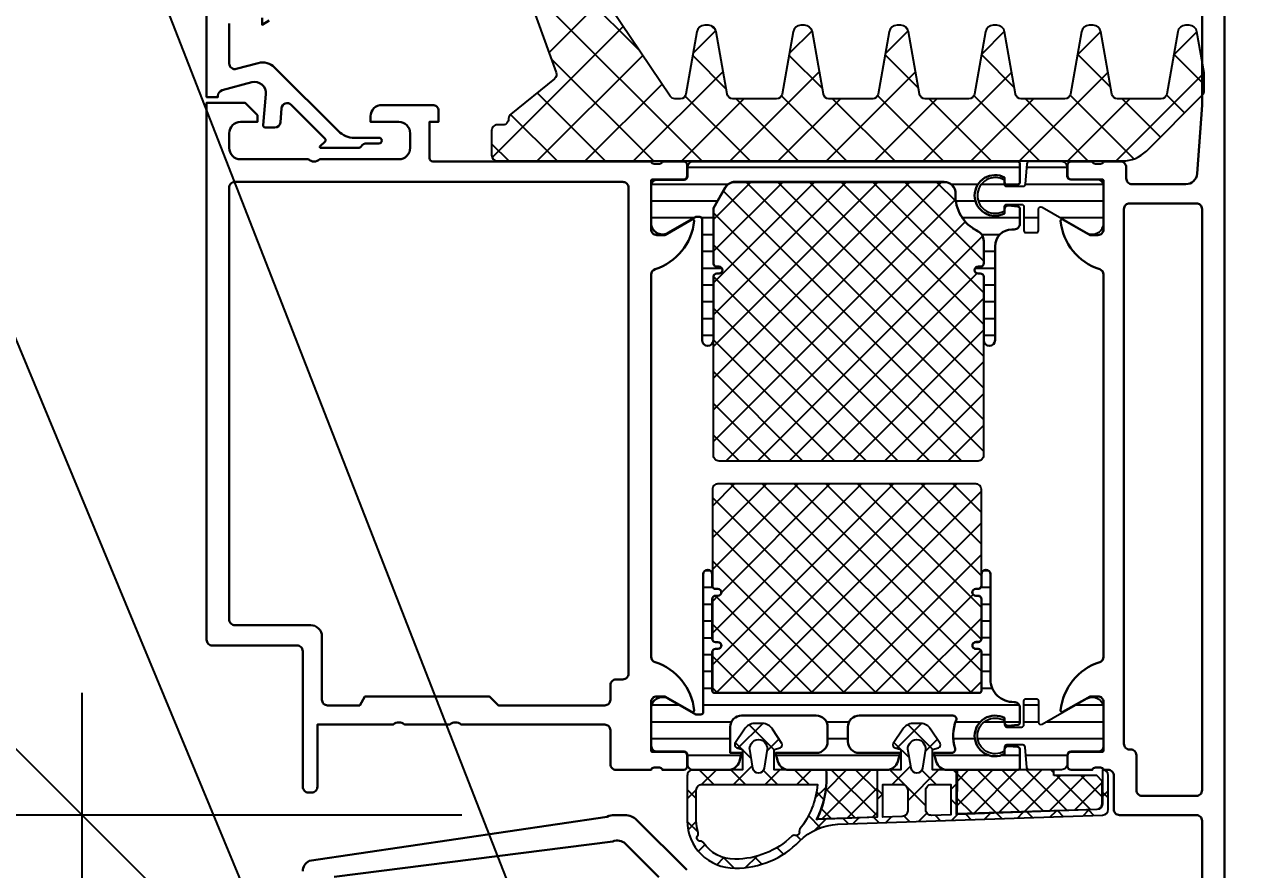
# Model space of a CAD drawing. Header units: millimetres. Extents: x -136099598 to 11807193, y 0 to 779331.
# Drawn here: x 782742 to 784249, y 373658 to 374694 of the extents above; entities that cross this region are included whole.
import ezdxf
from ezdxf import colors
from ezdxf.entities.mleader import LeaderData, LeaderLine
from ezdxf.math import Vec2, Vec3

# ---------------------------------------------------------------- set-up
doc = ezdxf.new("R2010")
doc.units = ezdxf.units.MM
doc.header["$MEASUREMENT"] = 0
doc.layers.get('0').update_dxf_attribs({"color": 250, "lineweight": 9})
doc.layers.get('Defpoints').update_dxf_attribs({"color": 8})
doc.layers.add('A-OKNO-RAM', color=140, linetype='Continuous')
for name, color, linetype, lineweight in [('PDF _Геометрия', 7, 'Continuous', 0), ('АР_Оси_Разм', 7, 'Continuous', 15), ('АР_Тонкие', 250, 'Continuous', 5)]:
    doc.layers.add(name, color=color, linetype=linetype, lineweight=lineweight)
doc.styles.add('GOST 2.304', font='CS_Gost2304.shx')
doc.styles.add('ISOCPEUR', font='isocpeur.ttf', dxfattribs={"width": 0.7})
doc.styles.add('Архитектурный размер', font='isocpeur.ttf', dxfattribs={"width": 0.8, "oblique": 8})
doc.dimstyles.new('KK 100', dxfattribs={"dimscale": 100, "dimtxt": 3, "dimasz": 2, "dimexe": 1.5, "dimexo": 2, "dimtad": 1, "dimdec": 0, "dimtxsty": 'GOST 2.304', "dimblk": 'OBLIQUE', "dimcen": 2.5, "dimdle": 1.5, "dimadec": 0, "dimazin": 0, "dimtfac": 1, "dimtdec": 0, "dimtmove": 0, "dimatfit": 3, "dimarcsym": 0})

# ---------------------------------------------------------------- blocks, each defined once
blk = doc.blocks.new('_Oblique')
at = {"color": 0, "linetype": 'ByBlock', "lineweight": -2}
blk.add_line((-0.5, -0.5), (0.5, 0.5), dxfattribs=at)
blk = doc.blocks.new('*D1416')
at = {"layer": 'Defpoints', "color": 0, "lineweight": 35, "ltscale": 100, "transparency": 16777216}
for p in [(783477.9, 373724.3), (782812.5, 373447), (783476.6, 373447)]:
    blk.add_point(p, dxfattribs=at)
at = {"layer": 'АР_Оси_Разм', "color": 0, "lineweight": -2, "ltscale": 100, "transparency": 16777216}
for p, q in [((782397.4, 373736.8), (782397.4, 374168)), ((782812.5, 373874.3), (782812.5, 373297)), ((782812.5, 373585.6), (782397.4, 373736.8)), ((783277.9, 373724.3), (782662.5, 373724.3)), ((783276.6, 373447), (782662.5, 373447))]:
    blk.add_line(p, q, dxfattribs=at)
at = {"layer": 'АР_Оси_Разм', "color": 0, "lineweight": -2, "ltscale": 100, "transparency": 16777216, "xscale": 200, "yscale": 200, "zscale": 200}
for p, rotation in [((782812.5, 373724.3), 90), ((782812.5, 373447), 270)]:
    blk.add_blockref('_Oblique', p, dxfattribs=dict(at, rotation=rotation))
at = {"layer": 'АР_Оси_Разм', "color": 0, "lineweight": 9, "ltscale": 100, "transparency": 16777216, "insert": (782184.9, 373952.4), "char_height": 300, "attachment_point": 5, "rotation": 90, "style": 'Архитектурный размер'}
blk.add_mtext('14', dxfattribs=at)

msp = doc.modelspace()

# ---------------------------------------------------------------- linework, layer by layer
at = {"layer": 'A-OKNO-RAM', "color": 8}
for p, q in [((783320.417, 374837.085), (783495.502, 374662)), ((783354.031, 374744.334), (783572.076, 374526.29)), ((783452.122, 374726.537), (783384.859, 374659.273)), ((783475.894, 374691.172), (783315.151, 374530.428)), ((783589.323, 374686.327), (783561.563, 374658.567)), ((783583.809, 374691.968), (783589.244, 374686.532)), ((783707.277, 374686.007), (783679.311, 374658.041)), ((783702.437, 374691.614), (783706.731, 374687.32)), ((783825.22, 374685.677), (783797.059, 374657.515)), ((783821.322, 374691.003), (783823.96, 374688.364)), ((783943.154, 374685.337), (783914.807, 374656.989)), ((784061.077, 374684.986), (784032.555, 374656.464)), ((784178.988, 374684.623), (784150.303, 374655.938)), ((783499.666, 374655.806), (783370.151, 374526.291)), ((783561.04, 374655.6), (783602.151, 374614.488)), ((783678.945, 374655.968), (783719.899, 374615.014)), ((783796.851, 374656.337), (783837.647, 374615.54)), ((783914.757, 374656.705), (783955.395, 374616.066)), ((784032.662, 374657.073), (784073.143, 374616.592)), ((784150.568, 374657.442), (784187.97, 374620.04)), ((783387.646, 374651.583), (783512.939, 374526.29)), ((783598.325, 374636.191), (783488.424, 374526.291)), ((783716.23, 374635.823), (783606.697, 374526.29)), ((783834.136, 374635.455), (783724.97, 374526.289)), ((783952.042, 374635.087), (783843.243, 374526.289)), ((784069.947, 374634.719), (783961.517, 374526.288)), ((784187.853, 374634.351), (784079.79, 374526.288)), ((783370.187, 374609.905), (783453.801, 374526.291)), ((783523.438, 374620.441), (783429.287, 374526.291)), ((784141.634, 374607.239), (784163.687, 374585.186)), ((783623.81, 374602.54), (783547.561, 374526.29)), ((783551.73, 374605.773), (783631.213, 374526.29)), ((783614.099, 374602.54), (783690.35, 374526.29)), ((783742.084, 374602.54), (783665.834, 374526.29)), ((783669.733, 374606.044), (783749.488, 374526.289)), ((783732.374, 374602.54), (783808.625, 374526.289)), ((783860.357, 374602.54), (783784.107, 374526.289)), ((783787.725, 374606.325), (783867.762, 374526.289)), ((783850.648, 374602.54), (783926.899, 374526.289)), ((783978.631, 374602.539), (783902.38, 374526.289)), ((783905.707, 374606.618), (783986.037, 374526.288)), ((783968.922, 374602.539), (784045.174, 374526.288)), ((784096.904, 374602.539), (784020.653, 374526.288)), ((784023.676, 374606.922), (784101.798, 374528.801)), ((784087.197, 374602.539), (784134.118, 374555.618)), ((783337.503, 374583.452), (783394.664, 374526.291)), ((783314.562, 374547.255), (783335.527, 374526.291)), ((783961.992, 374518.201), (783554.54, 374518.201)), ((784019.942, 374518.201), (783970.149, 374518.201)), ((783604.27, 374497.601), (783510.292, 374497.601)), ((783749.09, 374500.499), (783586.426, 374337.836)), ((783710.184, 374500.499), (783586.426, 374376.741)), ((783671.278, 374500.499), (783586.426, 374415.647)), ((783632.372, 374500.499), (783586.426, 374454.553)), ((783865.807, 374500.499), (783586.427, 374221.118)), ((783826.901, 374500.499), (783586.427, 374260.024)), ((783787.995, 374500.499), (783586.427, 374298.93)), ((783598.551, 374489.341), (783917.49, 374170.402)), ((783612.933, 374500.499), (783612.933, 374500.499)), ((783626.299, 374500.499), (783917.49, 374209.308)), ((783665.205, 374500.499), (783917.49, 374248.214)), ((783704.111, 374500.499), (783917.49, 374287.12)), ((783743.016, 374500.499), (783917.49, 374326.026)), ((783781.922, 374500.499), (783917.49, 374364.932)), ((783820.828, 374500.499), (783917.49, 374403.838)), ((783859.734, 374500.499), (783883.355, 374476.879)), ((783910.569, 374497.601), (783877.826, 374497.601)), ((783943.15, 374497.601), (783914.595, 374497.601)), ((783959.944, 374497.601), (783944.593, 374497.601)), ((784064.188, 374497.601), (783968.357, 374497.601)), ((783591.268, 374477.001), (783510.177, 374477.001)), ((783883.1, 374478.886), (783586.427, 374182.212)), ((783907.539, 374477.001), (783883.477, 374477.001)), ((784064.306, 374477.001), (783911.01, 374477.001)), ((783586.426, 374462.56), (783890.641, 374158.345)), ((783562.481, 374456.401), (783510.177, 374456.401)), ((783586.288, 374456.401), (783571.975, 374456.401)), ((783894.967, 374451.848), (783601.466, 374158.345)), ((783961.992, 374456.401), (783891.583, 374456.401)), ((783984.728, 374456.401), (783966.983, 374456.401)), ((784064.306, 374456.401), (784012.268, 374456.401)), ((783586.288, 374435.801), (783572.424, 374435.801)), ((783916.119, 374434.094), (783640.371, 374158.345)), ((783937.085, 374435.801), (783915.303, 374435.801)), ((783917.49, 374428.115), (783917.49, 374428.115)), ((783586.288, 374415.201), (783572.424, 374415.201)), ((783586.426, 374423.654), (783851.735, 374158.345)), ((783931.495, 374415.201), (783917.628, 374415.201)), ((783596.81, 374394.601), (783572.424, 374394.601)), ((783586.461, 374384.713), (783812.83, 374158.345)), ((783590.447, 374388.204), (783590.447, 374388.204)), ((783909.352, 374388.42), (783679.277, 374158.345)), ((783931.495, 374394.601), (783907.107, 374394.601)), ((783586.288, 374374.001), (783572.424, 374374.001)), ((783931.494, 374374.002), (783917.629, 374374.002)), ((783586.288, 374353.401), (783572.424, 374353.401)), ((783917.49, 374357.652), (783718.183, 374158.345)), ((783931.493, 374353.402), (783917.629, 374353.402)), ((783586.426, 374345.842), (783773.924, 374158.345)), ((783586.288, 374332.801), (783572.424, 374332.801)), ((783931.493, 374332.802), (783917.629, 374332.802)), ((783586.288, 374312.201), (783572.424, 374312.201)), ((783586.427, 374306.936), (783735.018, 374158.345)), ((783917.49, 374318.747), (783757.089, 374158.345)), ((783931.492, 374312.202), (783917.629, 374312.202)), ((783917.49, 374279.841), (783795.995, 374158.345)), ((783586.427, 374268.03), (783696.112, 374158.345)), ((783917.49, 374240.935), (783834.901, 374158.345)), ((783586.427, 374229.124), (783657.206, 374158.345)), ((783917.49, 374202.029), (783873.807, 374158.345)), ((783586.427, 374190.219), (783618.3, 374158.345)), ((783917.018, 374162.651), (783913.184, 374158.817)), ((783806.897, 374130.341), (783585.041, 373908.485)), ((783767.991, 374130.341), (783585.041, 373947.391)), ((783690.179, 374130.341), (783585.041, 374025.203)), ((783651.273, 374130.341), (783585.041, 374064.108)), ((783612.368, 374130.341), (783585.041, 374103.014)), ((783845.803, 374130.341), (783589.603, 373874.142)), ((783729.085, 374130.341), (783596.132, 373997.388)), ((783607.398, 374130.341), (783863.598, 373874.142)), ((783884.709, 374130.342), (783628.509, 373874.142)), ((783646.304, 374130.341), (783902.504, 373874.142)), ((783685.21, 374130.341), (783914.718, 373900.834)), ((783724.116, 374130.341), (783914.649, 373939.809)), ((783763.022, 374130.341), (783914.718, 373978.646)), ((783801.928, 374130.341), (783914.717, 374017.552)), ((783840.833, 374130.341), (783914.717, 374056.458)), ((783879.739, 374130.342), (783914.717, 374095.363)), ((783585.041, 374113.793), (783824.692, 373874.142)), ((783914.717, 374121.444), (783667.415, 373874.142)), ((783914.717, 374082.538), (783706.321, 373874.142)), ((783585.041, 374074.887), (783785.786, 373874.142)), ((783585.041, 374035.981), (783746.88, 373874.142)), ((783914.717, 374043.633), (783745.227, 373874.142)), ((783582.941, 374023.802), (783575.772, 374023.802)), ((783923.986, 374023.802), (783916.817, 374023.802)), ((783914.55, 374004.559), (783911.845, 374001.855)), ((783585.741, 374003.202), (783573.811, 374003.202)), ((783591.836, 373993.091), (783585.041, 373986.297)), ((783589.025, 373993.091), (783707.974, 373874.142)), ((783904.626, 373994.635), (783784.133, 373874.142)), ((783925.947, 374003.203), (783914.017, 374003.203)), ((783584.902, 373982.602), (783573.811, 373982.602)), ((783925.947, 373982.603), (783914.856, 373982.603)), ((783584.902, 373962.002), (783573.811, 373962.002)), ((783914.718, 373965.821), (783823.039, 373874.142)), ((783925.947, 373962.003), (783914.856, 373962.003)), ((783585.041, 373958.169), (783669.069, 373874.142)), ((783584.902, 373941.402), (783573.811, 373941.402)), ((783925.947, 373941.403), (783914.856, 373941.403)), ((783584.902, 373920.802), (783573.811, 373920.802)), ((783585.041, 373919.263), (783630.163, 373874.142)), ((783914.003, 373926.2), (783861.945, 373874.142)), ((783925.947, 373920.803), (783914.856, 373920.803)), ((783584.902, 373900.202), (783573.812, 373900.202)), ((783925.947, 373900.203), (783914.856, 373900.203)), ((783914.718, 373888.009), (783900.85, 373874.142)), ((783584.902, 373879.603), (783573.812, 373879.602)), ((783585.041, 373880.358), (783591.257, 373874.142)), ((783928.226, 373879.603), (783914.856, 373879.603)), ((783545.022, 373859.003), (783510.566, 373859.002)), ((783961.299, 373859.003), (783573.812, 373859.003)), ((783984.729, 373859.003), (783966.983, 373859.003)), ((784063.912, 373859.003), (784029.813, 373859.003)), ((783608.446, 373838.403), (783510.178, 373838.403)), ((783616.473, 373806.212), (783646.824, 373836.563)), ((783630.327, 373835.072), (783661.014, 373804.385)), ((783752.627, 373838.403), (783724.95, 373838.403)), ((783810.883, 373806.093), (783841.335, 373836.545)), ((783824.672, 373835.257), (783855.194, 373804.735)), ((783913.3, 373838.403), (783883.043, 373838.403)), ((783943.138, 373838.403), (783918.058, 373838.403)), ((783961.992, 373838.403), (783943.276, 373838.403)), ((783984.729, 373838.403), (783966.983, 373838.403)), ((784064.306, 373838.403), (783993.959, 373838.403)), ((783607.084, 373817.803), (783510.178, 373817.803)), ((783613.473, 373813.02), (783621.676, 373804.818)), ((783652.042, 373802.875), (783666.712, 373817.545)), ((783751.266, 373817.803), (783726.311, 373817.803)), ((783807.665, 373813.359), (783826.535, 373794.488)), ((783845.893, 373802.197), (783860.903, 373817.207)), ((783906.787, 373817.803), (783880.315, 373817.803)), ((784064.306, 373817.803), (783910.146, 373817.803)), ((783620.059, 373797.203), (783554.541, 373797.203)), ((783622.196, 373804.298), (783632.683, 373793.811)), ((783814.15, 373797.203), (783663.428, 373797.203)), ((783925.09, 373797.203), (783857.518, 373797.203)), ((783961.992, 373797.203), (783937.895, 373797.203)), ((784019.943, 373797.203), (783969.268, 373797.203)), ((783568.951, 373779.731), (783586.974, 373761.708)), ((783571.961, 373761.7), (783589.992, 373779.731)), ((783607.857, 373779.731), (783625.879, 373761.708)), ((783610.875, 373761.708), (783634.157, 373784.99)), ((783647.559, 373778.935), (783664.785, 373761.708)), ((783649.781, 373761.708), (783667.804, 373779.732)), ((783685.666, 373779.733), (783703.691, 373761.708)), ((783688.687, 373761.708), (783706.714, 373779.735)), ((783719.184, 373719.374), (783779.542, 373779.732)), ((783724.464, 373754.534), (783749.665, 373779.735)), ((783724.568, 373779.737), (783724.571, 373779.734)), ((783730.794, 373779.736), (783786.956, 373723.574)), ((783760.677, 373779.734), (783786.913, 373753.497)), ((783802.386, 373779.731), (783822.402, 373759.715)), ((783805.404, 373761.708), (783828.202, 373784.506)), ((783824.47, 373741.868), (783862.333, 373779.731)), ((783841.726, 373779.297), (783859.315, 373761.708)), ((783880.198, 373779.731), (783884.157, 373775.772)), ((783884.881, 373735.672), (783928.94, 373779.731)), ((783884.921, 373765.592), (783899.06, 373779.731)), ((783905.853, 373726.765), (783958.82, 373779.731)), ((783910.078, 373779.731), (783961.347, 373728.462)), ((783936.675, 373727.707), (783988.699, 373779.731)), ((783939.957, 373779.731), (783990.34, 373729.348)), ((783969.837, 373779.731), (784019.333, 373730.235)), ((783999.717, 373779.731), (784003.563, 373775.885)), ((783884.933, 373774.996), (783932.354, 373727.575)), ((783967.498, 373728.65), (784011.647, 373772.799)), ((783998.32, 373729.592), (784041.527, 373772.799)), ((784006.649, 373772.799), (784048.326, 373731.121)), ((784029.142, 373730.535), (784062.94, 373764.332)), ((784036.528, 373772.799), (784062.796, 373746.532)), ((783554.274, 373755.502), (783565.365, 373744.411)), ((783554.274, 373744.014), (783565.373, 373755.113)), ((783711.127, 373745.243), (783724.403, 373758.519)), ((783712.71, 373752.689), (783721.868, 373743.532)), ((783724.651, 373756), (783759.925, 373720.726)), ((783750.089, 373720.4), (783786.908, 373757.218)), ((783787.05, 373743.354), (783793.96, 373750.264)), ((783787.063, 373756.149), (783793.96, 373749.251)), ((783822.476, 373759.641), (783846.651, 373735.466)), ((783877.161, 373755.653), (783884.14, 373762.633)), ((784063.103, 373747.066), (784070.094, 373754.057)), ((784063.116, 373752.436), (784070.088, 373745.464)), ((783877.161, 373743.862), (783884.108, 373736.915)), ((783884.893, 373745.156), (783903.361, 373726.689)), ((783702.926, 373723.568), (783717.688, 373708.806)), ((783710.522, 373705.732), (783724.151, 373719.361)), ((783718.881, 373731.89), (783731.005, 373719.766)), ((783745.3, 373720.099), (783752.002, 373713.397)), ((783757.278, 373713.582), (783764.465, 373720.769)), ((783780.995, 373721.426), (783786.951, 373727.381)), ((783782.893, 373721.412), (783789.595, 373714.71)), ((783797.591, 373714.989), (783804.778, 373722.176)), ((783820.096, 373723.115), (783827.188, 373716.023)), ((783837.905, 373716.397), (783848.093, 373726.585)), ((783858.079, 373724.038), (783864.781, 373717.336)), ((783878.219, 373717.805), (783885.406, 373724.992)), ((783895.673, 373725.35), (783902.375, 373718.649)), ((783918.532, 373719.213), (783925.719, 373726.4)), ((783933.266, 373726.663), (783939.968, 373719.961)), ((783958.846, 373720.621), (783966.033, 373727.808)), ((783970.859, 373727.976), (783977.561, 373721.274)), ((783999.16, 373722.028), (784006.347, 373729.215)), ((784008.452, 373729.289), (784015.154, 373722.587)), ((784039.473, 373723.436), (784046.66, 373730.623)), ((784046.045, 373730.602), (784052.747, 373723.9)), ((783554.279, 373716.591), (783567.477, 373703.393)), ((783555.353, 373706.187), (783565.379, 373716.212)), ((783567.939, 373679.867), (783575.818, 373687.745)), ((783688.311, 373699.277), (783693.657, 373693.931)), ((783625.751, 373659.867), (783639.788, 373673.904)), ((783636.687, 373673.089), (783645.693, 373664.083)), ((783664.244, 373684.438), (783672.303, 373676.379)), ((783590.438, 373663.46), (783599.125, 373672.146)), ((783598.55, 373672.321), (783611.748, 373659.122))]:
    msp.add_line(p, q, dxfattribs=at)
at = {"layer": 'A-OKNO-RAM', "color": 8, "extrusion": (0, 0, -1)}
for p, q in [((783907.924, 374130.342), (783907.924, 374130.342)), ((783914.717, 374005.708), (783914.717, 374005.708)), ((783589.061, 374001.687), (783589.061, 374001.687)), ((783591.834, 373993.091), (783591.834, 373993.091)), ((783585.041, 373989.071), (783585.041, 373989.071)), ((783910.697, 373927.933), (783910.697, 373927.933)), ((783914.718, 373876.776), (783914.718, 373876.776))]:
    msp.add_line(p, q, dxfattribs=at)
for points in [[(-783315.836, 374849.724), (-783393.688, 374634.91, 0.319952), (-783391.529, 374627.158), (-783391.529, 374627.158), (-783337.932, 374583.829, -0.226495), (-783335.358, 374578.438), (-783335.358, 374578.438), (-783335.358, 374577.587, 0.414215), (-783328.426, 374570.655), (-783328.426, 374570.655), (-783321.494, 374570.655, -0.414215), (-783314.562, 374563.723), (-783314.562, 374563.723), (-783314.563, 374533.223, -0.41421), (-783321.494, 374526.291), (-783321.494, 374526.291), (-784087.561, 374526.288, -0.198914), (-784116.97, 374538.469), (-784116.97, 374538.469), (-784185.94, 374607.439, -0.198912), (-784187.97, 374612.341), (-784187.97, 374612.341), (-784187.97, 374633.079, -0.0436609), (-784187.865, 374634.283), (-784187.865, 374634.283), (-784178.986, 374684.635, -0.36397), (-784169.429, 374692.654), (-784169.429, 374692.654), (-784164.92, 374692.654, -0.36397), (-784155.363, 374684.635), (-784155.363, 374684.635), (-784141.897, 374608.267, 0.363971), (-784135.071, 374602.539), (-784135.071, 374602.539), (-784081.438, 374602.539, 0.363969), (-784074.611, 374608.267), (-784074.611, 374608.267), (-784061.146, 374684.635, -0.36397), (-784051.589, 374692.654), (-784051.589, 374692.654), (-784047.079, 374692.654, -0.36397), (-784037.522, 374684.635), (-784037.522, 374684.635), (-784024.057, 374608.267, 0.363971), (-784017.23, 374602.539), (-784017.23, 374602.539), (-783963.597, 374602.539, 0.363969), (-783956.771, 374608.268), (-783956.771, 374608.268), (-783943.305, 374684.635, -0.36397), (-783933.748, 374692.654), (-783933.748, 374692.654), (-783929.239, 374692.654, -0.36397), (-783919.681, 374684.635), (-783919.681, 374684.635), (-783906.216, 374608.268, 0.363971), (-783899.389, 374602.54), (-783899.389, 374602.54), (-783845.756, 374602.54, 0.363969), (-783838.93, 374608.268), (-783838.93, 374608.268), (-783825.464, 374684.634, -0.36397), (-783815.907, 374692.654), (-783815.907, 374692.654), (-783811.398, 374692.654, -0.36397), (-783801.841, 374684.634), (-783801.841, 374684.634), (-783788.375, 374608.268, 0.363971), (-783781.549, 374602.54), (-783781.549, 374602.54), (-783727.915, 374602.54, 0.363969), (-783721.089, 374608.268), (-783721.089, 374608.268), (-783707.623, 374684.634, -0.36397), (-783698.066, 374692.654), (-783698.066, 374692.654), (-783693.557, 374692.654, -0.36397), (-783684, 374684.634), (-783684, 374684.634), (-783670.535, 374608.268, 0.363971), (-783663.708, 374602.54), (-783663.708, 374602.54), (-783610.075, 374602.54, 0.363969), (-783603.248, 374608.269), (-783603.248, 374608.269), (-783589.783, 374684.634, -0.36397), (-783580.226, 374692.654), (-783580.226, 374692.654), (-783575.716, 374692.654, -0.36397), (-783566.159, 374684.634), (-783566.159, 374684.634), (-783552.694, 374608.269, 0.363971), (-783545.868, 374602.541), (-783545.868, 374602.541), (-783539.163, 374602.541, 0.249753), (-783533.41, 374605.605), (-783533.41, 374605.605), (-783365.131, 374855.953, -0.249752)], [(-783910.697, 373993.092), (-783907.924, 373993.092, 1), (-783907.924, 374001.687), (-783907.924, 374001.687), (-783910.697, 374001.687, -0.414214), (-783914.717, 374005.708), (-783914.717, 374123.548, -0.414214), (-783907.924, 374130.342), (-783591.834, 374130.341, -0.414214), (-783585.041, 374123.548)], [(-783585.041, 374123.548), (-783585.041, 374123.548), (-783585.041, 374005.707, -0.414214), (-783589.061, 374001.687), (-783591.834, 374001.687, 1), (-783591.834, 373993.091), (-783589.061, 373993.091, -0.414214), (-783585.041, 373989.071), (-783585.041, 373940.548, -0.414214), (-783589.061, 373936.528), (-783589.061, 373936.528), (-783591.834, 373936.528, 1), (-783591.834, 373927.932), (-783591.834, 373927.932), (-783589.061, 373927.932, -0.414214), (-783585.041, 373923.912), (-783585.041, 373923.912), (-783585.041, 373876.776, -0.414214), (-783587.675, 373874.142), (-783587.675, 373874.142)], [(-783910.697, 373993.092), (-783910.697, 373993.092, 0.414214), (-783914.718, 373989.071), (-783914.718, 373940.549), (-783914.718, 373940.549, 0.414214), (-783910.697, 373936.528), (-783907.924, 373936.528), (-783907.924, 373936.528, -1), (-783907.924, 373927.933), (-783910.697, 373927.933, 0.414214), (-783914.718, 373923.912), (-783914.718, 373876.776, 0.414214), (-783912.084, 373874.142), (-783587.675, 373874.142)]]:
    msp.add_lwpolyline(points, format="xyb", dxfattribs=at)
for points in [[(-783970.553, 374522.814), (-783970.553, 374522.814), (-783968.369, 374497.86, 0.412468), (-783965.458, 374494.955), (-783965.458, 374494.955), (-783946.049, 374494.955, 0.413086), (-783943.137, 374497.866), (-783943.137, 374497.866), (-783943.137, 374502.71, -0.585013), (-783909.86, 374484.002, -0.585013), (-783943.137, 374465.295), (-783943.137, 374465.295), (-783943.137, 374470.139, 0.413094), (-783946.049, 374473.05), (-783946.049, 374473.05), (-783964.072, 374473.05, 0.41315), (-783966.983, 374470.139), (-783966.983, 374470.139), (-783966.983, 374441.025, -0.413036), (-783969.617, 374438.391), (-783969.617, 374438.391), (-783982.094, 374438.391, -0.412974), (-783984.728, 374441.025), (-783984.728, 374441.025), (-783984.728, 374467.194, 0.576651), (-783989.09, 374469.718), (-783989.09, 374469.718), (-784043.299, 374438.572, -0.545888), (-784064.306, 374448.154), (-784064.306, 374448.154), (-784064.306, 374496.341, -0.414215), (-784057.512, 374503.134), (-784057.512, 374503.134), (-784024.24, 374503.13, 0.414254), (-784019.942, 374507.427), (-784019.942, 374507.427), (-784019.942, 374518.661, -0.414214), (-784013.149, 374525.455), (-784013.149, 374525.455), (-783973.187, 374525.455, -0.413679)], [(-783809.024, 373806.591), (-783809.024, 373806.591), (-783816.161, 373804.678), (-783816.161, 373779.731), (-783787.086, 373779.731), (-783787.028, 373721.557), (-783714.374, 373719.019, -0.0559592), (-783712.844, 373718.793, -0.138489), (-783724.571, 373779.737), (-783724.571, 373779.737), (-783661.014, 373779.731), (-783661.014, 373804.678), (-783668.151, 373806.591, -0.414233), (-783670.402, 373812.025), (-783670.402, 373812.025), (-783658.63, 373829.633, -0.268023), (-783646.624, 373836.565), (-783646.624, 373836.565), (-783636.586, 373836.565, -0.268028), (-783624.58, 373829.633), (-783624.58, 373829.633), (-783612.808, 373812.025, -0.414264), (-783615.059, 373806.591), (-783615.059, 373806.591), (-783622.196, 373804.678), (-783622.196, 373779.731), (-783561.206, 373779.731, -0.414214), (-783554.274, 373772.799), (-783554.274, 373772.799), (-783554.274, 373717.345, -0.414214), (-783612.502, 373659.118), (-783612.502, 373659.118), (-783612.88, 373659.118, -0.201106), (-783691.964, 373692.267, 0.192042), (-783738.972, 373712.942), (-783738.972, 373712.942), (-784063.388, 373724.271, -0.403767), (-784070.078, 373731.193), (-784070.078, 373731.193), (-784070.108, 373772.799, -0.413996), (-784063.182, 373779.731), (-784063.182, 373779.731), (-784063.081, 373737.888, 0.403811), (-784056.388, 373730.963), (-784056.388, 373730.963), (-783884.093, 373724.946), (-783884.162, 373779.731), (-783854.979, 373779.731), (-783854.979, 373804.678), (-783862.116, 373806.591, -0.414233), (-783864.367, 373812.025), (-783864.367, 373812.025), (-783852.595, 373829.633, -0.268023), (-783840.589, 373836.565), (-783840.589, 373836.565), (-783830.551, 373836.565, -0.268028), (-783818.545, 373829.633), (-783818.545, 373829.633), (-783806.773, 373812.025, -0.414264)], [(-784003.563, 373772.799), (-784003.563, 373772.799), (-784003.563, 373779.731), (-783884.94, 373779.731), (-783884.868, 373726.123), (-784056.53, 373731.372, -0.380232), (-784062.725, 373737.816), (-784062.725, 373737.816), (-784062.952, 373765.867), (-784056.175, 373772.799)]]:
    msp.add_lwpolyline(points, format="xyb", close=True, dxfattribs=at)
at = {"layer": 'A-OKNO-RAM', "color": 8}
for points in [[(783612.933, 374500.499), (783869.167, 374500.499, -0.427296), (783882.879, 374486.164, 0.296972), (783909.865, 374440.41, -0.284917), (783917.49, 374428.115), (783917.49, 374400.82, -0.414214), (783913.469, 374396.799), (783913.469, 374396.799), (783910.697, 374396.799, 1), (783910.697, 374388.204), (783910.697, 374388.204), (783913.469, 374388.204, -0.414214), (783917.49, 374384.184), (783917.49, 374384.184), (783917.49, 374165.139, -0.414214), (783910.697, 374158.345), (783910.697, 374158.345), (783593.22, 374158.345, -0.414214), (783586.427, 374165.139), (783586.427, 374165.139), (783586.426, 374384.183), (783586.426, 374384.183, -0.414214), (783590.447, 374388.204), (783593.22, 374388.204, 1), (783593.22, 374396.799), (783593.22, 374396.799), (783590.447, 374396.799, -0.414214), (783586.426, 374400.82), (783586.426, 374400.82), (783586.426, 374468.336), (783601.022, 374493.622, -0.26742)], [(783970.553, 373782.51), (783970.553, 373782.51), (783968.37, 373807.464, 0.412468), (783965.458, 373810.369), (783965.458, 373810.369), (783946.049, 373810.369, 0.413086), (783943.138, 373807.458), (783943.138, 373807.458), (783943.138, 373802.614, -0.585013), (783909.861, 373821.322, -0.585013), (783943.138, 373840.029), (783943.138, 373840.029), (783943.138, 373835.185, 0.413094), (783946.049, 373832.274), (783946.049, 373832.274), (783964.072, 373832.274, 0.41315), (783966.983, 373835.185), (783966.983, 373835.185), (783966.983, 373864.299, -0.413036), (783969.618, 373866.933), (783969.618, 373866.933), (783982.095, 373866.933, -0.412974), (783984.729, 373864.299), (783984.729, 373864.299), (783984.729, 373838.13, 0.576651), (783989.091, 373835.606), (783989.091, 373835.606), (784043.299, 373866.752, -0.545888), (784064.306, 373857.171), (784064.306, 373857.171), (784064.306, 373808.983, -0.414254), (784057.512, 373802.19), (784057.512, 373802.19), (784024.241, 373802.195, 0.414254), (784019.943, 373797.897), (784019.943, 373797.897), (784019.943, 373786.663, -0.414214), (784013.15, 373779.869), (784013.15, 373779.869), (783973.188, 373779.869, -0.413679)], [(783651.553, 373809.549), (783651.553, 373809.549, -0.174015), (783652.387, 373804.94), (783652.387, 373804.94), (783648.496, 373781.655, -0.883721), (783634.714, 373781.654), (783634.714, 373781.654), (783630.823, 373804.94, -0.174016), (783631.657, 373809.549), (783631.657, 373809.549), (783632.765, 373811.467, -0.635166), (783650.445, 373811.467), (783650.445, 373811.467)], [(783824.788, 373804.94), (783824.788, 373804.94, -0.174016), (783825.622, 373809.549), (783825.622, 373809.549), (783826.73, 373811.467, -0.635166), (783844.41, 373811.467), (783844.41, 373811.467), (783845.518, 373809.549, -0.174015), (783846.352, 373804.94), (783846.352, 373804.94), (783842.461, 373781.655, -0.883721), (783828.679, 373781.654), (783828.679, 373781.654)], [(783786.876, 373779.731), (783786.876, 373779.731), (783786.959, 373721.623), (783713.283, 373719.178, 0.146152), (783724.868, 373779.737), (783724.868, 373779.737)], [(783691.62, 373704.043), (783691.62, 373704.043, -0.550607), (783686.379, 373699.359, 0.267882), (783682.346, 373698.346, -0.194837), (783612.88, 373670.208), (783612.88, 373670.208), (783612.502, 373670.208, -0.245876), (783573.77, 373690.48, 0.24881), (783570.307, 373692.269, -0.628388), (783566.981, 373698.985, 0.24881), (783567.658, 373702.824, -0.0784499), (783565.365, 373717.345), (783565.365, 373717.345), (783565.365, 373754.777, -0.414214), (783572.297, 373761.708), (783572.297, 373761.708), (783713.863, 373761.708, -0.147389), (783692.456, 373707.302, 0.211243)], [(783817.78, 373722.63), (783817.78, 373722.63), (783793.96, 373721.799), (783793.96, 373761.708), (783817.538, 373761.708, -0.414214), (783824.47, 373754.777), (783824.47, 373754.777), (783824.47, 373729.558, -0.404026)], [(783846.651, 373754.777), (783846.651, 373754.777, -0.414214), (783853.583, 373761.708), (783853.583, 373761.708), (783877.161, 373761.708), (783877.161, 373724.704), (783853.825, 373723.889, -0.424475), (783846.651, 373730.817), (783846.651, 373730.817)]]:
    msp.add_lwpolyline(points, format="xyb", close=True, dxfattribs=at)
at = {"layer": 'PDF _Геометрия', "lineweight": 30}
for points in [[(782992.926, 374694.73), (782992.927, 374667.003), (782992.927, 374645.826, 0.493126), (783001.653, 374639.131), (783001.653, 374639.131), (783028.538, 374646.335, -0.267952), (783048.625, 374640.952), (783048.625, 374640.952), (783126.748, 374562.829, 0.198912), (783146.354, 374554.708), (783146.354, 374554.708), (783176.347, 374554.708, -0.432508), (783180.034, 374551.242, -0.432508), (783176.347, 374547.776), (783176.347, 374547.776), (783161.482, 374547.776, 0.250484), (783154.566, 374544.079, -0.250484), (783151.108, 374542.231), (783151.108, 374542.231), (783105.383, 374542.231, -0.686356), (783104.453, 374544.645), (783104.453, 374544.645), (783110.161, 374549.812, 0.428609), (783110.263, 374553.826), (783110.263, 374553.826), (783068.957, 374595.211, 0.637079), (783057.15, 374590.913), (783057.15, 374590.913), (783055.715, 374573.513, -0.388879), (783048.81, 374567.185), (783048.81, 374567.185), (783037.313, 374567.185, -0.440289), (783034.551, 374570.202), (783034.551, 374570.202), (783037.905, 374608.128, 0.520568), (783020.506, 374622.727), (783020.506, 374622.727), (782984.188, 374612.922, 0.338925), (782979.063, 374606.23), (782979.063, 374606.23), (782979.063, 374604.617), (782965.199, 374604.617), (782965.199, 374604.617), (782965.199, 374972.002)], [(784212.923, 374937.343), (784212.925, 373523.254, -0.414214)], [(784185.197, 373642.481), (784185.197, 373717.345, 0.414214), (784178.265, 373724.277), (784178.265, 373724.277), (784083.993, 373724.276, -0.414214), (784077.061, 373731.208), (784077.061, 373731.208), (784077.061, 373772.799, 0.414214), (784070.129, 373779.731), (784070.129, 373779.731), (784064.584, 373779.731, 0.338212), (784060.796, 373782.504), (784060.796, 373782.504), (784054.508, 373782.504, 0.338181), (784050.72, 373779.731), (784050.72, 373779.731), (784024.656, 373779.731, -0.414214), (784020.497, 373783.89), (784020.497, 373783.89), (784020.497, 373797.476, -0.414214), (784024.656, 373801.635), (784024.656, 373801.635), (784062.92, 373801.635, 0.414214), (784064.584, 373803.299), (784064.584, 373803.299), (784064.584, 373862.913, 0.414214), (784057.652, 373869.844), (784057.652, 373869.844), (784047.947, 373869.844), (784014.774, 373850.692, -0.610538), (784011.911, 373852.538, -0.299201), (784059.765, 373911.765, 0.326134), (784064.583, 373918.367), (784064.583, 373918.367), (784064.583, 374386.957, 0.326134), (784059.764, 374393.559, -0.299201), (784011.91, 374452.786, -0.610538), (784014.773, 374454.632), (784014.773, 374454.632), (784047.947, 374435.48), (784057.651, 374435.48, 0.414214), (784064.583, 374442.412), (784064.583, 374442.412), (784064.583, 374502.026, 0.414214), (784062.919, 374503.689), (784062.919, 374503.689), (784024.656, 374503.689, -0.414214), (784020.497, 374507.848), (784020.497, 374507.848), (784020.497, 374521.434, -0.414214), (784024.656, 374525.593), (784024.656, 374525.593), (784050.719, 374525.593, 0.338181), (784054.507, 374522.821), (784054.507, 374522.821), (784060.795, 374522.821, 0.338212), (784064.583, 374525.593), (784064.583, 374525.593), (784085.378, 374525.593, -0.414214), (784092.31, 374518.662), (784092.31, 374518.662), (784092.31, 374504.798, 0.414214), (784099.242, 374497.866), (784099.242, 374497.866), (784165.356, 374497.866, 0.393479), (784179.184, 374510.742), (784179.184, 374510.742), (784185.196, 374594.912), (784185.196, 374818.116, 0.414214)], [(783083.04, 373655.458, -0.290804), (783091.039, 373668.018), (783456.152, 373722.329), (783456.152, 373722.329, -0.109508), (783464.94, 373724.277), (783477.862, 373724.277), (783477.862, 373724.277, -0.198054), (783492.558, 373718.191), (783492.558, 373718.191), (783553.759, 373656.989)]]:
    msp.add_lwpolyline(points, format="xyb", dxfattribs=at)
msp.add_lwpolyline([(783041.882, 374698.454), (783033.131, 374693.344), (783033.131, 374701.662)], dxfattribs=at)
for points in [[(783083.04, 373758.934), (783083.04, 373758.934, 0.414214), (783089.972, 373752.003), (783094.131, 373752.003), (783094.131, 373752.003, 0.414214), (783101.062, 373758.935), (783101.062, 373835.184), (783193.949, 373835.184), (783193.949, 373835.184, -0.399985), (783207.812, 373835.184), (783263.267, 373835.185), (783263.267, 373835.185, -0.399985), (783277.13, 373835.185), (783453.198, 373835.185), (783453.198, 373835.185, -0.414214), (783460.13, 373828.253), (783460.13, 373786.662), (783460.13, 373786.662, 0.414214), (783467.062, 373779.73), (783510.039, 373779.73), (783510.039, 373779.73, -0.338212), (783513.826, 373782.503), (783520.115, 373782.503), (783520.115, 373782.503, -0.338181), (783523.902, 373779.73), (783549.966, 373779.73), (783549.966, 373779.73, 0.414214), (783554.125, 373783.889), (783554.125, 373797.475), (783554.125, 373797.475, 0.414214), (783549.966, 373801.635), (783511.703, 373801.634), (783511.703, 373801.634, -0.414214), (783510.039, 373803.298), (783510.039, 373862.912), (783510.039, 373862.912, -0.414214), (783516.971, 373869.844), (783526.675, 373869.844), (783559.848, 373850.691), (783559.848, 373850.691, 0.610538), (783562.711, 373852.537, 0.299201), (783514.858, 373911.765, -0.326134), (783510.039, 373918.366), (783510.038, 374386.957), (783510.038, 374386.957, -0.326134), (783514.857, 374393.559, 0.299201), (783562.711, 374452.786, 0.610538), (783559.848, 374454.632), (783526.675, 374435.479), (783516.97, 374435.479), (783516.97, 374435.479, -0.414214), (783510.038, 374442.411), (783510.038, 374502.025), (783510.038, 374502.025, -0.414214), (783511.702, 374503.689), (783549.966, 374503.689), (783549.966, 374503.689, 0.414214), (783554.125, 374507.848), (783554.125, 374521.434), (783554.125, 374521.434, 0.414214), (783549.965, 374525.593), (783523.902, 374525.593), (783523.902, 374525.593, -0.338181), (783520.114, 374522.82), (783513.826, 374522.82), (783513.826, 374522.82, -0.338212), (783510.038, 374525.593), (783242.471, 374525.592), (783242.471, 374525.592, -0.414214), (783238.311, 374529.752), (783238.311, 374574.115), (783249.402, 374574.115), (783249.402, 374587.979), (783249.402, 374587.979, 0.414214), (783242.47, 374594.911), (783180.084, 374594.911), (783180.084, 374594.911, 0.414214), (783166.221, 374581.047), (783166.221, 374574.115), (783200.88, 374574.115), (783200.88, 374574.115, -0.414214), (783214.743, 374560.252), (783214.743, 374542.229), (783214.743, 374542.229, -0.414214), (783200.88, 374528.365), (783103.834, 374528.365), (783103.834, 374528.365, -0.4), (783089.971, 374528.365), (783006.789, 374528.365), (783006.789, 374528.365, -0.414214), (782992.925, 374542.229), (782992.925, 374560.251), (782992.925, 374560.251, -0.414214), (783006.789, 374574.115), (783027.584, 374574.115), (783027.584, 374582.433), (783012.334, 374597.683), (782965.198, 374597.683), (782965.199, 373939.161), (782965.199, 373939.161, 0.414214), (782972.131, 373932.23), (783076.108, 373932.23), (783076.108, 373932.23, -0.414214), (783083.04, 373925.298), (783083.04, 373925.298)], [(783561.473, 373779.73), (783561.473, 373779.73, -0.414214), (783554.541, 373786.662), (783554.541, 373786.662), (783554.541, 373797.896, 0.414254), (783550.382, 373802.055), (783550.382, 373802.055), (783517.11, 373802.051, -0.414254), (783510.178, 373808.982), (783510.178, 373808.982), (783510.178, 373857.18, -0.546041), (783531.395, 373866.87), (783531.395, 373866.87), (783564.664, 373847.662), (783571.039, 373847.662, 0.414214), (783573.812, 373850.435), (783573.812, 373850.435), (783573.811, 374019.571, -1), (783584.902, 374019.571), (783584.902, 374019.571), (783584.902, 374005.707, 0.414214), (783589.061, 374001.548), (783589.061, 374001.548), (783591.834, 374001.548, -1), (783591.834, 373993.23), (783591.834, 373993.23), (783589.061, 373993.23, 0.414214), (783584.902, 373989.071), (783584.902, 373989.071), (783584.902, 373940.548, 0.414214), (783589.061, 373936.389), (783589.061, 373936.389), (783591.834, 373936.389, -1), (783591.834, 373928.071), (783591.834, 373928.071), (783589.061, 373928.071, 0.414214), (783584.902, 373923.912), (783584.902, 373923.912), (783584.902, 373876.776, 0.414214), (783587.675, 373874.003), (783587.675, 373874.003), (783912.084, 373874.003, 0.414214), (783914.856, 373876.776), (783914.856, 373876.776), (783914.856, 373923.912, 0.414214), (783910.697, 373928.071), (783910.697, 373928.071), (783907.924, 373928.071, -1), (783907.924, 373936.39), (783907.924, 373936.39), (783910.697, 373936.39, 0.414214), (783914.856, 373940.549), (783914.856, 373940.549), (783914.856, 373989.071, 0.414214), (783910.697, 373993.23), (783910.697, 373993.23), (783907.924, 373993.23, -1), (783907.924, 374001.548), (783907.924, 374001.548), (783910.697, 374001.548, 0.414214), (783914.856, 374005.708), (783914.856, 374005.708), (783914.856, 374019.571, -1), (783925.947, 374019.571), (783925.947, 374019.571), (783925.947, 373890.612, 0.425979), (783954.783, 373862.907, -0.425979), (783961.992, 373855.981), (783961.992, 373855.981), (783961.992, 373837.597, -0.388878), (783959.461, 373834.835), (783959.461, 373834.835), (783947.798, 373833.815, -0.440011), (783943.276, 373837.958), (783943.276, 373837.958), (783943.276, 373843.319, 0.566802), (783906.538, 373821.322, 0.566802), (783943.276, 373799.325), (783943.276, 373799.325), (783943.276, 373804.685, -0.440011), (783947.798, 373808.828), (783947.798, 373808.828), (783959.461, 373807.808, -0.388878), (783961.992, 373805.046), (783961.992, 373805.046), (783961.992, 373782.503, -0.414214), (783959.22, 373779.731), (783959.22, 373779.731), (783872.836, 373779.731, -0.338929), (783859.444, 373790.004), (783859.444, 373790.004), (783856.629, 373800.526), (783878.527, 373800.526, 0.504145), (783882.504, 373805.902, -0.169493), (783883.85, 373840.595, 0.528692), (783879.979, 373846.276), (783879.979, 373846.276), (783765.131, 373846.276, 0.414214), (783751.266, 373832.411), (783751.266, 373832.411), (783751.266, 373814.391, 0.414173), (783765.129, 373800.526), (783765.129, 373800.526), (783815.038, 373800.526), (783812.225, 373790.004, -0.338968), (783798.832, 373779.731), (783798.832, 373779.731), (783678.745, 373779.73, -0.338929), (783665.353, 373790.003), (783665.353, 373790.003), (783662.539, 373800.526), (783712.448, 373800.526, 0.414173), (783726.311, 373814.391), (783726.311, 373814.391), (783726.311, 373832.411, 0.414214), (783712.446, 373846.276), (783712.446, 373846.276), (783620.95, 373846.276, 0.414214), (783607.084, 373832.411), (783607.084, 373832.411), (783607.084, 373800.526), (783620.948, 373800.526), (783618.134, 373790.003, -0.338968), (783604.742, 373779.73), (783604.742, 373779.73)]]:
    msp.add_lwpolyline(points, format="xyb", close=True, dxfattribs=at)
at = {"layer": 'PDF _Геометрия', "lineweight": 30, "extrusion": (0, 0, -1)}
for points in [[(-783554.54, 374518.661), (-783554.54, 374518.661), (-783554.54, 374507.427, 0.414254), (-783550.381, 374503.268), (-783550.381, 374503.268), (-783517.11, 374503.272, -0.414254), (-783510.177, 374496.341), (-783510.177, 374496.341), (-783510.177, 374448.143, -0.546041), (-783531.395, 374438.453), (-783531.395, 374438.453), (-783564.662, 374457.66), (-783569.652, 374457.66, 0.414214), (-783572.424, 374454.888), (-783572.424, 374454.888), (-783572.424, 374306.547, -1), (-783586.288, 374306.547), (-783586.288, 374306.547), (-783586.288, 374384.183, 0.414214), (-783590.447, 374388.342), (-783590.447, 374388.342), (-783593.22, 374388.342, -1), (-783593.22, 374396.66), (-783593.22, 374396.66), (-783590.447, 374396.66, 0.414214), (-783586.288, 374400.82), (-783586.288, 374400.82), (-783586.288, 374468.373), (-783600.902, 374493.691, 0.267422), (-783612.933, 374500.638), (-783612.933, 374500.638), (-783869.167, 374500.638, 0.427296), (-783883.017, 374486.158, -0.296972), (-783909.926, 374440.535, 0.284917), (-783917.628, 374428.115), (-783917.628, 374428.115), (-783917.628, 374400.82, 0.414214), (-783913.469, 374396.661), (-783913.469, 374396.661), (-783910.697, 374396.661, -1), (-783910.697, 374388.343), (-783910.697, 374388.343), (-783913.469, 374388.343, 0.414214), (-783917.629, 374384.184), (-783917.629, 374384.184), (-783917.629, 374306.547, -1), (-783931.492, 374306.547), (-783931.492, 374306.547), (-783931.495, 374421.616, 0.414205), (-783952.291, 374442.411), (-783952.291, 374442.411), (-783955.06, 374442.411, -0.414214), (-783961.992, 374449.343), (-783961.992, 374449.343), (-783961.992, 374467.726, -0.388878), (-783959.461, 374470.488), (-783959.461, 374470.488), (-783947.797, 374471.509, -0.440011), (-783943.276, 374467.365), (-783943.276, 374467.365), (-783943.276, 374462.005, 0.566802), (-783906.537, 374484.002, 0.566802), (-783943.276, 374505.999), (-783943.276, 374505.999), (-783943.276, 374500.638, -0.440011), (-783947.797, 374496.495), (-783947.797, 374496.495), (-783959.461, 374497.515, -0.388878), (-783961.992, 374500.277), (-783961.992, 374500.277), (-783961.992, 374522.82, -0.414213), (-783959.219, 374525.592), (-783959.219, 374525.592), (-783561.472, 374525.593, -0.414214)], [(-782999.858, 373957.184), (-782999.858, 373957.184, 0.414214), (-782992.926, 373964.116), (-782992.926, 374493.706), (-782992.926, 374493.706, 0.414214), (-782999.857, 374500.638), (-783475.379, 374500.638), (-783475.379, 374500.638, 0.414214), (-783482.311, 374493.706), (-783482.312, 373897.571), (-783482.312, 373897.571, 0.414214), (-783475.38, 373890.639), (-783467.062, 373890.639), (-783467.062, 373890.639, -0.414214), (-783460.13, 373883.707), (-783460.13, 373865.685), (-783460.13, 373865.685, 0.414214), (-783453.198, 373858.753), (-783322.88, 373858.753), (-783311.789, 373869.844), (-783159.29, 373869.843), (-783152.886, 373858.753), (-783113.54, 373858.753), (-783113.54, 373858.753, 0.414214), (-783106.608, 373865.684), (-783106.608, 373943.321), (-783106.608, 373943.321, -0.414214), (-783092.744, 373957.184), (-783092.744, 373957.184)], [(-784178.265, 374474.298), (-784178.265, 374474.298), (-784096.469, 374474.298, -0.414214), (-784089.537, 374467.366), (-784089.537, 374467.366), (-784089.538, 373811.617, -0.414214), (-784096.47, 373804.685), (-784096.47, 373804.685), (-784097.856, 373804.685, 0.414214), (-784104.788, 373797.754), (-784104.788, 373797.754), (-784104.788, 373754.776, -0.414214), (-784111.72, 373747.845), (-784111.72, 373747.845), (-784178.265, 373747.845, -0.414214), (-784185.197, 373754.777), (-784185.197, 373754.777), (-784185.196, 374467.366, -0.414214)]]:
    msp.add_lwpolyline(points, format="xyb", close=True, dxfattribs=at)
msp.add_lwpolyline([(-783519.448, 373648.166), (-783478.555, 373689.063), (-783478.555, 373689.063, -0.314885), (-783462.889, 373691.822), (-783462.889, 373691.822), (-783121.539, 373648.581)], format="xyb", dxfattribs=at)

# ---------------------------------------------------------------- dimensions: what is measured, and where the dimension line sits
at = {"layer": 'АР_Оси_Разм', "lineweight": 9, "ltscale": 100}
dim = msp.add_linear_dim(base=(782812.478, 373447.004), p1=(783477.862, 373724.277), p2=(783476.609, 373447.004), angle=90, text='14', dimstyle='KK 100', override={"dimtxsty": 'Архитектурный размер', "dimtmove": 1}, dxfattribs=at)
dim.commit()
dim.dimension.update_dxf_attribs({"geometry": '*D1416', "text_midpoint": (782397.411, 373799.335), "dimtype": 160})

# ---------------------------------------------------------------- leaders
at = {"layer": 'АР_Тонкие'}
ml = msp.add_multileader_mtext('Standard', dxfattribs=at)
ml.set_content('\\pxsm1,ql;Пароизоляционная лента', color=256, style='ISOCPEUR')
ml.set_leader_properties()
ml.build(insert=Vec2(0, 0))
ml.multileader.update_dxf_attribs({"text_left_attachment_type": 6, "text_right_attachment_type": 6, "dogleg_length": 100, "arrow_head_size": 250})
ctx = ml.context
ctx.base_point, ctx.char_height, ctx.arrow_head_size, ctx.landing_gap_size, ctx.plane_origin, ctx.plane_x_axis = Vec3(782267.769, 376119.244), 250, 250, 25, Vec3(739252.236, 353505.978), Vec3(-1, 0)
ctx.left_attachment, ctx.right_attachment = 6, 6
notes = []
notes.append((ctx, [(1, (1, 1, 0), (782367.769, 376119.244), (-1, 0), 100, [(0, [(783476.609, 373278.706)], 0, [])])]))
ctx.mtext.insert, ctx.mtext.width, ctx.mtext.defined_height, ctx.mtext.flow_direction = Vec3(779486.519, 376444.244), 8498.60878, 1142.931, 5
ml = msp.add_multileader_mtext('Standard', dxfattribs=at)
ml.set_content('\\pxsm1,ql;Пенный утеплитель', color=256, style='ISOCPEUR')
ml.set_leader_properties()
ml.build(insert=Vec2(0, 0))
ml.multileader.update_dxf_attribs({"text_left_attachment_type": 6, "text_right_attachment_type": 6, "dogleg_length": 100, "arrow_head_size": 250})
ctx = ml.context
ctx.base_point, ctx.char_height, ctx.arrow_head_size, ctx.landing_gap_size, ctx.plane_origin, ctx.plane_x_axis = Vec3(782136.471, 375499.966), 250, 250, 25, Vec3(738012.997, 350476.737), Vec3(-1, 0)
ctx.left_attachment, ctx.right_attachment = 6, 6
notes.append((ctx, [(1, (1, 1, 0), (782236.471, 375499.966), (-1, 0), 100, [(0, [(783132.249, 373342.909)], 0, [])])]))
ctx.mtext.insert, ctx.mtext.width, ctx.mtext.defined_height, ctx.mtext.flow_direction = Vec3(779976.471, 375824.966), 8498.60878, 1142.931, 5
for ctx, leaders in notes:
    for number, flags, end, landing, length, lines in leaders:
        leader = LeaderData()
        leader.index, (leader.has_last_leader_line, leader.has_dogleg_vector, leader.attachment_direction) = number, flags
        leader.last_leader_point, leader.dogleg_vector, leader.dogleg_length = Vec3(end), Vec3(landing), length
        for number, points, colour, breaks in lines:
            line = LeaderLine()
            line.index, line.vertices, line.color, line.breaks = number, Vec3.list(points), colors.encode_raw_color(colour), breaks
            leader.lines.append(line)
        ctx.leaders.append(leader)

doc.saveas('drawing.dxf')
